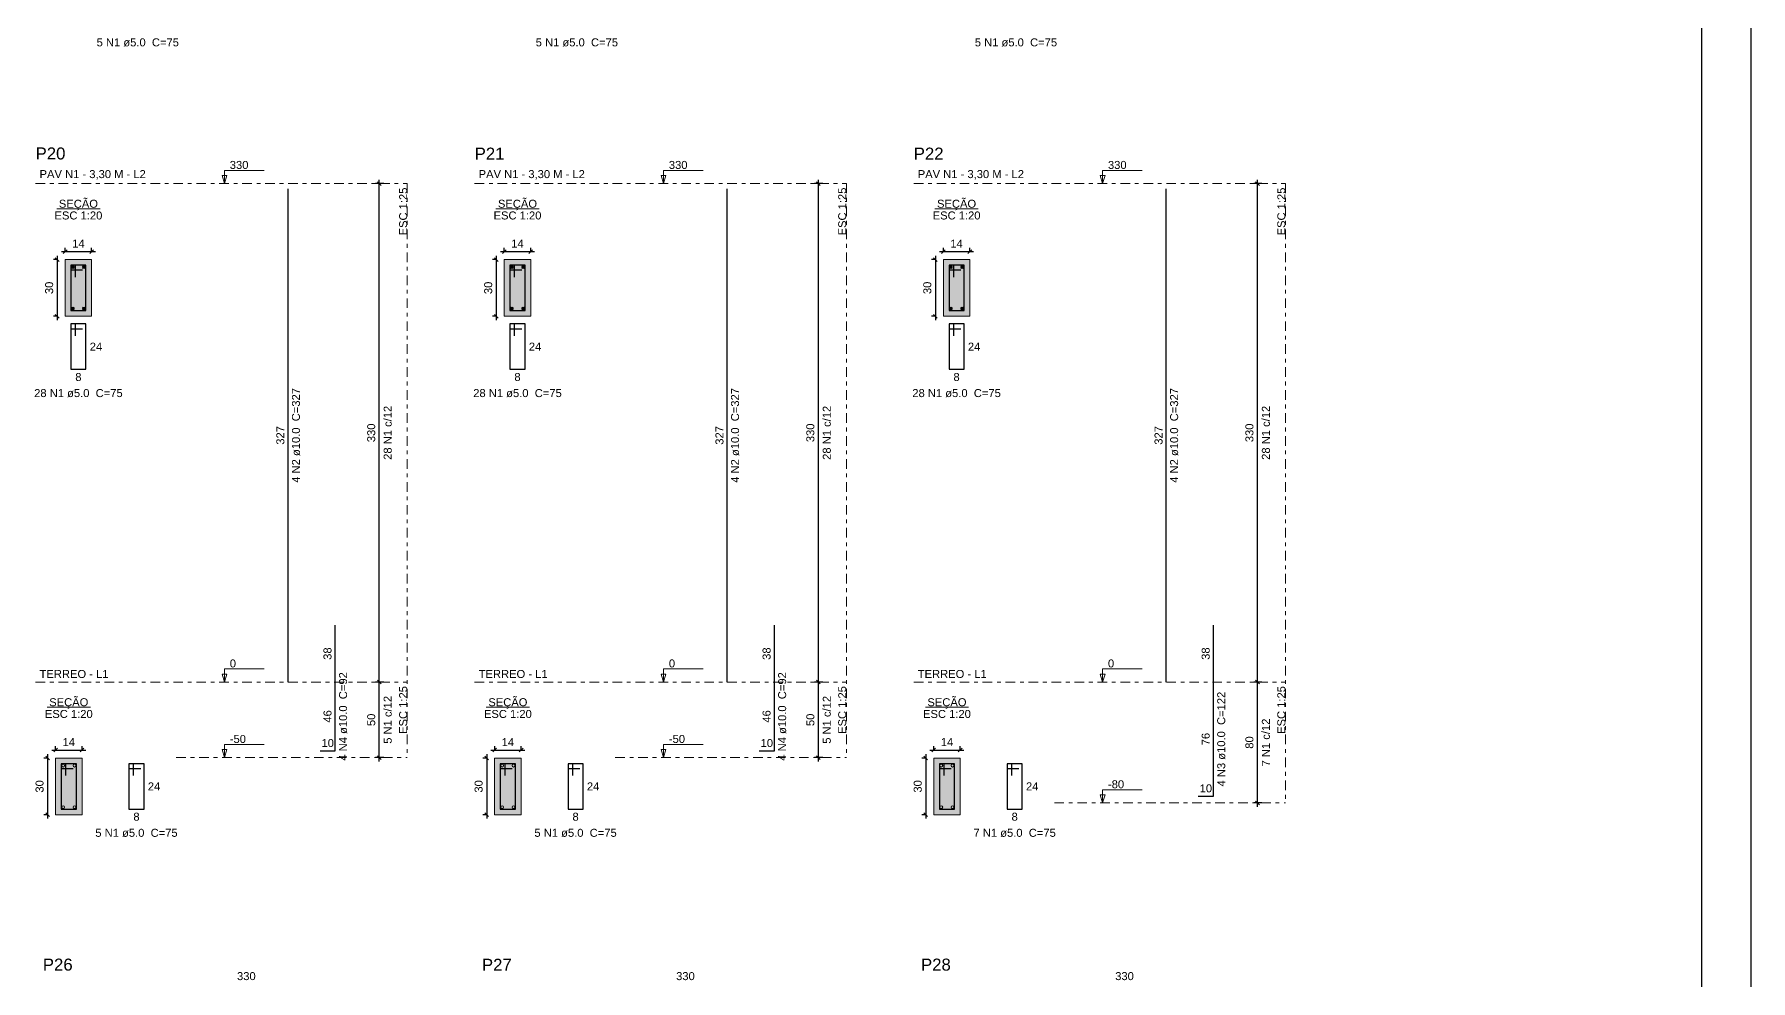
# Model space of a CAD drawing. Header units: millimetres. Extents: x -34 to 951, y -76 to 463.
# Drawn here: x 207.55 to 252.99, y -45.9 to -20.84 of the extents above; entities that cross this region are included whole.
import ezdxf

# ---------------------------------------------------------------- set-up
doc = ezdxf.new("R2010")
doc.units = ezdxf.units.MM
doc.header["$MEASUREMENT"] = 0
doc.linetypes.add('DASHDOT', pattern=[2.54, 1.27, -0.635, 0, -0.635])
doc.linetypes.add('NULL', pattern=[0])
for name, color, linetype, lineweight in [('Descrição da armadura', 7, 'Continuous', 0), ('DT-Barras na forma', 7, 'Continuous', 30), ('DT-Barras no corte', 5, 'Continuous', 5), ('DT-Barras rebatidas', 7, 'Continuous', 30), ('DT-Cotas', 7, 'Continuous', 5), ('DT-Forma', 5, 'Continuous', 5), ('DT-Hachura seção pilares', 252, 'Continuous', 5), ('DT-Pontilhado', 7, 'DASHDOT', 5), ('DT-Textos', 7, 'Continuous', 5), ('DT-Título', 7, 'Continuous', 20), ('Textos armaduras', 7, 'Continuous', 0)]:
    doc.layers.add(name, color=color, linetype=linetype, lineweight=lineweight)
doc.styles.add('Arial', font='arial.ttf')
doc.dimstyles.new('UM_20.000000', dxfattribs={"dimtxt": 0.18, "dimasz": 0.1, "dimexe": 0.1, "dimexo": 0.2, "dimgap": 0, "dimtad": 1, "dimtih": 1, "dimtoh": 1, "dimdec": 1, "dimlfac": 20, "dimzin": 0, "dimdsep": 46, "dimtxsty": 'Standard', "dimcen": 0.09, "dimdle": 0.1, "dimadec": 1, "dimazin": 2, "dimtfac": 1, "dimtdec": 4, "dimtofl": 0, "dimtmove": 0, "dimatfit": 3, "dimfxl": 1, "dimtolj": 1, "dimarcsym": 0})
doc.dimstyles.new('UM_25.000000', dxfattribs={"dimtxt": 0.18, "dimasz": 0.1, "dimexe": 0.1, "dimexo": 0.2, "dimgap": 0, "dimtad": 1, "dimtih": 1, "dimtoh": 1, "dimdec": 1, "dimlfac": 25, "dimzin": 0, "dimdsep": 46, "dimtxsty": 'Standard', "dimcen": 0.09, "dimdle": 0.1, "dimadec": 1, "dimazin": 2, "dimtfac": 1, "dimtdec": 4, "dimtofl": 0, "dimtmove": 0, "dimatfit": 3, "dimfxl": 1, "dimtolj": 1, "dimarcsym": 0})

# ---------------------------------------------------------------- blocks, each defined once
blk = doc.blocks.new('_Oblique')
at = {"color": 0, "linetype": 'ByBlock', "lineweight": -2}
blk.add_line((-0.5, -0.5), (0.5, 0.5), dxfattribs=at)
blk = doc.blocks.new('*D339')
at = {"layer": 'Defpoints', "color": 0, "transparency": 16777216}
for p in [(208.371, -26.804), (208.159, -28.304), (208.371, -28.304)]:
    blk.add_point(p, dxfattribs=at)
at = {"layer": 'DT-Cotas', "color": 0, "lineweight": -2, "transparency": 16777216}
for p, q in [((208.171, -26.804), (208.059, -26.804)), ((208.159, -26.704), (208.159, -28.404)), ((208.171, -28.304), (208.059, -28.304))]:
    blk.add_line(p, q, dxfattribs=at)
at = {"layer": 'DT-Cotas', "color": 0, "lineweight": -2, "transparency": 16777216, "xscale": 0.1, "yscale": 0.1, "zscale": 0.1}
for p, rotation in [((208.159, -26.804), 90), ((208.159, -28.304), 270)]:
    blk.add_blockref('_Oblique', p, dxfattribs=dict(at, rotation=rotation))
at = {"layer": 'DT-Cotas', "color": 7, "transparency": 16777216, "insert": (207.947, -27.554), "char_height": 0.2118, "attachment_point": 5, "rotation": 90, "style": 'Arial'}
blk.add_mtext('\\A1;30', dxfattribs=at)
blk = doc.blocks.new('*D340')
at = {"layer": 'Defpoints', "color": 0, "transparency": 16777216}
for p in [(208.371, -26.804), (209.071, -26.592), (209.071, -26.804)]:
    blk.add_point(p, dxfattribs=at)
at = {"layer": 'DT-Cotas', "color": 0, "lineweight": -2, "transparency": 16777216}
for p, q in [((208.271, -26.592), (209.171, -26.592)), ((208.371, -26.604), (208.371, -26.492)), ((209.071, -26.604), (209.071, -26.492))]:
    blk.add_line(p, q, dxfattribs=at)
at = {"layer": 'DT-Cotas', "color": 0, "lineweight": -2, "transparency": 16777216, "xscale": 0.1, "yscale": 0.1, "zscale": 0.1, "rotation": 180}
blk.add_blockref('_Oblique', (208.371, -26.592), dxfattribs=at)
at = {"layer": 'DT-Cotas', "color": 0, "lineweight": -2, "transparency": 16777216, "xscale": 0.1, "yscale": 0.1, "zscale": 0.1}
blk.add_blockref('_Oblique', (209.071, -26.592), dxfattribs=at)
at = {"layer": 'DT-Cotas', "color": 7, "transparency": 16777216, "insert": (208.721, -26.38), "char_height": 0.2118, "attachment_point": 5, "rotation": 0.0057, "style": 'Arial'}
blk.add_mtext('\\A1;14', dxfattribs=at)
blk = doc.blocks.new('*D341')
at = {"layer": 'Defpoints', "color": 0, "transparency": 16777216}
for p in [(216.685, -24.792), (217.003, -24.792), (217.003, -37.992)]:
    blk.add_point(p, dxfattribs=at)
at = {"layer": 'DT-Cotas', "color": 0, "lineweight": -2, "transparency": 16777216}
for p, q in [((216.803, -24.792), (216.585, -24.792)), ((216.685, -38.092), (216.685, -24.692)), ((216.803, -37.992), (216.585, -37.992))]:
    blk.add_line(p, q, dxfattribs=at)
at = {"layer": 'DT-Cotas', "color": 0, "lineweight": -2, "transparency": 16777216, "xscale": 0.1, "yscale": 0.1, "zscale": 0.1}
for p, rotation in [((216.685, -24.792), 90), ((216.685, -37.992), 270)]:
    blk.add_blockref('_Oblique', p, dxfattribs=dict(at, rotation=rotation))
at = {"layer": 'DT-Cotas', "color": 7, "transparency": 16777216, "insert": (216.473, -31.392), "char_height": 0.2118, "attachment_point": 5, "rotation": 90, "style": 'Arial'}
blk.add_mtext('\\A1;330', dxfattribs=at)
blk = doc.blocks.new('*D342')
at = {"layer": 'Defpoints', "color": 0, "transparency": 16777216}
for p in [(208.116, -40.004), (207.905, -41.504), (208.116, -41.504)]:
    blk.add_point(p, dxfattribs=at)
at = {"layer": 'DT-Cotas', "color": 0, "lineweight": -2, "transparency": 16777216}
for p, q in [((207.905, -39.904), (207.905, -41.604)), ((207.916, -40.004), (207.805, -40.004)), ((207.916, -41.504), (207.805, -41.504))]:
    blk.add_line(p, q, dxfattribs=at)
at = {"layer": 'DT-Cotas', "color": 0, "lineweight": -2, "transparency": 16777216, "xscale": 0.1, "yscale": 0.1, "zscale": 0.1}
for p, rotation in [((207.905, -40.004), 90), ((207.905, -41.504), 270)]:
    blk.add_blockref('_Oblique', p, dxfattribs=dict(at, rotation=rotation))
at = {"layer": 'DT-Cotas', "color": 7, "transparency": 16777216, "insert": (207.693, -40.754), "char_height": 0.2118, "attachment_point": 5, "rotation": 90, "style": 'Arial'}
blk.add_mtext('\\A1;30', dxfattribs=at)
blk = doc.blocks.new('*D343')
at = {"layer": 'Defpoints', "color": 0, "transparency": 16777216}
for p in [(208.816, -39.792), (208.116, -40.004), (208.816, -40.004)]:
    blk.add_point(p, dxfattribs=at)
at = {"layer": 'DT-Cotas', "color": 0, "lineweight": -2, "transparency": 16777216}
for p, q in [((208.016, -39.792), (208.916, -39.792)), ((208.116, -39.804), (208.116, -39.692)), ((208.816, -39.804), (208.816, -39.692))]:
    blk.add_line(p, q, dxfattribs=at)
at = {"layer": 'DT-Cotas', "color": 0, "lineweight": -2, "transparency": 16777216, "xscale": 0.1, "yscale": 0.1, "zscale": 0.1, "rotation": 180}
blk.add_blockref('_Oblique', (208.116, -39.792), dxfattribs=at)
at = {"layer": 'DT-Cotas', "color": 0, "lineweight": -2, "transparency": 16777216, "xscale": 0.1, "yscale": 0.1, "zscale": 0.1}
blk.add_blockref('_Oblique', (208.816, -39.792), dxfattribs=at)
at = {"layer": 'DT-Cotas', "color": 7, "transparency": 16777216, "insert": (208.466, -39.58), "char_height": 0.2118, "attachment_point": 5, "rotation": 0.0057, "style": 'Arial'}
blk.add_mtext('\\A1;14', dxfattribs=at)
blk = doc.blocks.new('*D344')
at = {"layer": 'Defpoints', "color": 0, "transparency": 16777216}
for p in [(216.685, -37.992), (217.003, -37.992), (217.003, -39.992)]:
    blk.add_point(p, dxfattribs=at)
at = {"layer": 'DT-Cotas', "color": 0, "lineweight": -2, "transparency": 16777216}
for p, q in [((216.803, -37.992), (216.585, -37.992)), ((216.685, -40.092), (216.685, -37.892)), ((216.803, -39.992), (216.585, -39.992))]:
    blk.add_line(p, q, dxfattribs=at)
at = {"layer": 'DT-Cotas', "color": 0, "lineweight": -2, "transparency": 16777216, "xscale": 0.1, "yscale": 0.1, "zscale": 0.1}
for p, rotation in [((216.685, -37.992), 90), ((216.685, -39.992), 270)]:
    blk.add_blockref('_Oblique', p, dxfattribs=dict(at, rotation=rotation))
at = {"layer": 'DT-Cotas', "color": 7, "transparency": 16777216, "insert": (216.473, -38.992), "char_height": 0.2118, "attachment_point": 5, "rotation": 90, "style": 'Arial'}
blk.add_mtext('\\A1;50', dxfattribs=at)
blk = doc.blocks.new('*D345')
at = {"layer": 'Defpoints', "color": 0, "transparency": 16777216}
for p in [(219.994, -26.804), (219.782, -28.304), (219.994, -28.304)]:
    blk.add_point(p, dxfattribs=at)
at = {"layer": 'DT-Cotas', "color": 0, "lineweight": -2, "transparency": 16777216}
for p, q in [((219.794, -26.804), (219.682, -26.804)), ((219.782, -26.704), (219.782, -28.404)), ((219.794, -28.304), (219.682, -28.304))]:
    blk.add_line(p, q, dxfattribs=at)
at = {"layer": 'DT-Cotas', "color": 0, "lineweight": -2, "transparency": 16777216, "xscale": 0.1, "yscale": 0.1, "zscale": 0.1}
for p, rotation in [((219.782, -26.804), 90), ((219.782, -28.304), 270)]:
    blk.add_blockref('_Oblique', p, dxfattribs=dict(at, rotation=rotation))
at = {"layer": 'DT-Cotas', "color": 7, "transparency": 16777216, "insert": (219.57, -27.554), "char_height": 0.2118, "attachment_point": 5, "rotation": 90, "style": 'Arial'}
blk.add_mtext('\\A1;30', dxfattribs=at)
blk = doc.blocks.new('*D346')
at = {"layer": 'Defpoints', "color": 0, "transparency": 16777216}
for p in [(219.994, -26.804), (220.694, -26.592), (220.694, -26.804)]:
    blk.add_point(p, dxfattribs=at)
at = {"layer": 'DT-Cotas', "color": 0, "lineweight": -2, "transparency": 16777216}
for p, q in [((219.894, -26.592), (220.794, -26.592)), ((219.994, -26.604), (219.994, -26.492)), ((220.694, -26.604), (220.694, -26.492))]:
    blk.add_line(p, q, dxfattribs=at)
at = {"layer": 'DT-Cotas', "color": 0, "lineweight": -2, "transparency": 16777216, "xscale": 0.1, "yscale": 0.1, "zscale": 0.1, "rotation": 180}
blk.add_blockref('_Oblique', (219.994, -26.592), dxfattribs=at)
at = {"layer": 'DT-Cotas', "color": 0, "lineweight": -2, "transparency": 16777216, "xscale": 0.1, "yscale": 0.1, "zscale": 0.1}
blk.add_blockref('_Oblique', (220.694, -26.592), dxfattribs=at)
at = {"layer": 'DT-Cotas', "color": 7, "transparency": 16777216, "insert": (220.344, -26.38), "char_height": 0.2118, "attachment_point": 5, "rotation": 0.0057, "style": 'Arial'}
blk.add_mtext('\\A1;14', dxfattribs=at)
blk = doc.blocks.new('*D347')
at = {"layer": 'Defpoints', "color": 0, "transparency": 16777216}
for p in [(228.308, -24.792), (228.626, -24.792), (228.626, -37.992)]:
    blk.add_point(p, dxfattribs=at)
at = {"layer": 'DT-Cotas', "color": 0, "lineweight": -2, "transparency": 16777216}
for p, q in [((228.426, -24.792), (228.208, -24.792)), ((228.308, -38.092), (228.308, -24.692)), ((228.426, -37.992), (228.208, -37.992))]:
    blk.add_line(p, q, dxfattribs=at)
at = {"layer": 'DT-Cotas', "color": 0, "lineweight": -2, "transparency": 16777216, "xscale": 0.1, "yscale": 0.1, "zscale": 0.1}
for p, rotation in [((228.308, -24.792), 90), ((228.308, -37.992), 270)]:
    blk.add_blockref('_Oblique', p, dxfattribs=dict(at, rotation=rotation))
at = {"layer": 'DT-Cotas', "color": 7, "transparency": 16777216, "insert": (228.097, -31.392), "char_height": 0.2118, "attachment_point": 5, "rotation": 90, "style": 'Arial'}
blk.add_mtext('\\A1;330', dxfattribs=at)
blk = doc.blocks.new('*D348')
at = {"layer": 'Defpoints', "color": 0, "transparency": 16777216}
for p in [(219.74, -40.004), (219.528, -41.504), (219.74, -41.504)]:
    blk.add_point(p, dxfattribs=at)
at = {"layer": 'DT-Cotas', "color": 0, "lineweight": -2, "transparency": 16777216}
for p, q in [((219.528, -39.904), (219.528, -41.604)), ((219.54, -40.004), (219.428, -40.004)), ((219.54, -41.504), (219.428, -41.504))]:
    blk.add_line(p, q, dxfattribs=at)
at = {"layer": 'DT-Cotas', "color": 0, "lineweight": -2, "transparency": 16777216, "xscale": 0.1, "yscale": 0.1, "zscale": 0.1}
for p, rotation in [((219.528, -40.004), 90), ((219.528, -41.504), 270)]:
    blk.add_blockref('_Oblique', p, dxfattribs=dict(at, rotation=rotation))
at = {"layer": 'DT-Cotas', "color": 7, "transparency": 16777216, "insert": (219.316, -40.754), "char_height": 0.2118, "attachment_point": 5, "rotation": 90, "style": 'Arial'}
blk.add_mtext('\\A1;30', dxfattribs=at)
blk = doc.blocks.new('*D349')
at = {"layer": 'Defpoints', "color": 0, "transparency": 16777216}
for p in [(220.44, -39.792), (219.74, -40.004), (220.44, -40.004)]:
    blk.add_point(p, dxfattribs=at)
at = {"layer": 'DT-Cotas', "color": 0, "lineweight": -2, "transparency": 16777216}
for p, q in [((219.64, -39.792), (220.54, -39.792)), ((219.74, -39.804), (219.74, -39.692)), ((220.44, -39.804), (220.44, -39.692))]:
    blk.add_line(p, q, dxfattribs=at)
at = {"layer": 'DT-Cotas', "color": 0, "lineweight": -2, "transparency": 16777216, "xscale": 0.1, "yscale": 0.1, "zscale": 0.1, "rotation": 180}
blk.add_blockref('_Oblique', (219.74, -39.792), dxfattribs=at)
at = {"layer": 'DT-Cotas', "color": 0, "lineweight": -2, "transparency": 16777216, "xscale": 0.1, "yscale": 0.1, "zscale": 0.1}
blk.add_blockref('_Oblique', (220.44, -39.792), dxfattribs=at)
at = {"layer": 'DT-Cotas', "color": 7, "transparency": 16777216, "insert": (220.09, -39.58), "char_height": 0.2118, "attachment_point": 5, "rotation": 0.0057, "style": 'Arial'}
blk.add_mtext('\\A1;14', dxfattribs=at)
blk = doc.blocks.new('*D350')
at = {"layer": 'Defpoints', "color": 0, "transparency": 16777216}
for p in [(228.308, -37.992), (228.626, -37.992), (228.626, -39.992)]:
    blk.add_point(p, dxfattribs=at)
at = {"layer": 'DT-Cotas', "color": 0, "lineweight": -2, "transparency": 16777216}
for p, q in [((228.426, -37.992), (228.208, -37.992)), ((228.308, -40.092), (228.308, -37.892)), ((228.426, -39.992), (228.208, -39.992))]:
    blk.add_line(p, q, dxfattribs=at)
at = {"layer": 'DT-Cotas', "color": 0, "lineweight": -2, "transparency": 16777216, "xscale": 0.1, "yscale": 0.1, "zscale": 0.1}
for p, rotation in [((228.308, -37.992), 90), ((228.308, -39.992), 270)]:
    blk.add_blockref('_Oblique', p, dxfattribs=dict(at, rotation=rotation))
at = {"layer": 'DT-Cotas', "color": 7, "transparency": 16777216, "insert": (228.097, -38.992), "char_height": 0.2118, "attachment_point": 5, "rotation": 90, "style": 'Arial'}
blk.add_mtext('\\A1;50', dxfattribs=at)
blk = doc.blocks.new('*D351')
at = {"layer": 'Defpoints', "color": 0, "transparency": 16777216}
for p in [(231.617, -26.804), (231.405, -28.304), (231.617, -28.304)]:
    blk.add_point(p, dxfattribs=at)
at = {"layer": 'DT-Cotas', "color": 0, "lineweight": -2, "transparency": 16777216}
for p, q in [((231.417, -26.804), (231.305, -26.804)), ((231.405, -26.704), (231.405, -28.404)), ((231.417, -28.304), (231.305, -28.304))]:
    blk.add_line(p, q, dxfattribs=at)
at = {"layer": 'DT-Cotas', "color": 0, "lineweight": -2, "transparency": 16777216, "xscale": 0.1, "yscale": 0.1, "zscale": 0.1}
for p, rotation in [((231.405, -26.804), 90), ((231.405, -28.304), 270)]:
    blk.add_blockref('_Oblique', p, dxfattribs=dict(at, rotation=rotation))
at = {"layer": 'DT-Cotas', "color": 7, "transparency": 16777216, "insert": (231.193, -27.554), "char_height": 0.2118, "attachment_point": 5, "rotation": 90, "style": 'Arial'}
blk.add_mtext('\\A1;30', dxfattribs=at)
blk = doc.blocks.new('*D352')
at = {"layer": 'Defpoints', "color": 0, "transparency": 16777216}
for p in [(231.617, -26.804), (232.317, -26.592), (232.317, -26.804)]:
    blk.add_point(p, dxfattribs=at)
at = {"layer": 'DT-Cotas', "color": 0, "lineweight": -2, "transparency": 16777216}
for p, q in [((231.517, -26.592), (232.417, -26.592)), ((231.617, -26.604), (231.617, -26.492)), ((232.317, -26.604), (232.317, -26.492))]:
    blk.add_line(p, q, dxfattribs=at)
at = {"layer": 'DT-Cotas', "color": 0, "lineweight": -2, "transparency": 16777216, "xscale": 0.1, "yscale": 0.1, "zscale": 0.1, "rotation": 180}
blk.add_blockref('_Oblique', (231.617, -26.592), dxfattribs=at)
at = {"layer": 'DT-Cotas', "color": 0, "lineweight": -2, "transparency": 16777216, "xscale": 0.1, "yscale": 0.1, "zscale": 0.1}
blk.add_blockref('_Oblique', (232.317, -26.592), dxfattribs=at)
at = {"layer": 'DT-Cotas', "color": 7, "transparency": 16777216, "insert": (231.967, -26.38), "char_height": 0.2118, "attachment_point": 5, "rotation": 0.0057, "style": 'Arial'}
blk.add_mtext('\\A1;14', dxfattribs=at)
blk = doc.blocks.new('*D353')
at = {"layer": 'Defpoints', "color": 0, "transparency": 16777216}
for p in [(239.932, -24.792), (240.249, -24.792), (240.249, -37.992)]:
    blk.add_point(p, dxfattribs=at)
at = {"layer": 'DT-Cotas', "color": 0, "lineweight": -2, "transparency": 16777216}
for p, q in [((240.049, -24.792), (239.832, -24.792)), ((239.932, -38.092), (239.932, -24.692)), ((240.049, -37.992), (239.832, -37.992))]:
    blk.add_line(p, q, dxfattribs=at)
at = {"layer": 'DT-Cotas', "color": 0, "lineweight": -2, "transparency": 16777216, "xscale": 0.1, "yscale": 0.1, "zscale": 0.1}
for p, rotation in [((239.932, -24.792), 90), ((239.932, -37.992), 270)]:
    blk.add_blockref('_Oblique', p, dxfattribs=dict(at, rotation=rotation))
at = {"layer": 'DT-Cotas', "color": 7, "transparency": 16777216, "insert": (239.72, -31.392), "char_height": 0.2118, "attachment_point": 5, "rotation": 90, "style": 'Arial'}
blk.add_mtext('\\A1;330', dxfattribs=at)
blk = doc.blocks.new('*D354')
at = {"layer": 'Defpoints', "color": 0, "transparency": 16777216}
for p in [(231.363, -40.004), (231.151, -41.504), (231.363, -41.504)]:
    blk.add_point(p, dxfattribs=at)
at = {"layer": 'DT-Cotas', "color": 0, "lineweight": -2, "transparency": 16777216}
for p, q in [((231.151, -39.904), (231.151, -41.604)), ((231.163, -40.004), (231.051, -40.004)), ((231.163, -41.504), (231.051, -41.504))]:
    blk.add_line(p, q, dxfattribs=at)
at = {"layer": 'DT-Cotas', "color": 0, "lineweight": -2, "transparency": 16777216, "xscale": 0.1, "yscale": 0.1, "zscale": 0.1}
for p, rotation in [((231.151, -40.004), 90), ((231.151, -41.504), 270)]:
    blk.add_blockref('_Oblique', p, dxfattribs=dict(at, rotation=rotation))
at = {"layer": 'DT-Cotas', "color": 7, "transparency": 16777216, "insert": (230.939, -40.754), "char_height": 0.2118, "attachment_point": 5, "rotation": 90, "style": 'Arial'}
blk.add_mtext('\\A1;30', dxfattribs=at)
blk = doc.blocks.new('*D355')
at = {"layer": 'Defpoints', "color": 0, "transparency": 16777216}
for p in [(232.063, -39.792), (231.363, -40.004), (232.063, -40.004)]:
    blk.add_point(p, dxfattribs=at)
at = {"layer": 'DT-Cotas', "color": 0, "lineweight": -2, "transparency": 16777216}
for p, q in [((231.263, -39.792), (232.163, -39.792)), ((231.363, -39.804), (231.363, -39.692)), ((232.063, -39.804), (232.063, -39.692))]:
    blk.add_line(p, q, dxfattribs=at)
at = {"layer": 'DT-Cotas', "color": 0, "lineweight": -2, "transparency": 16777216, "xscale": 0.1, "yscale": 0.1, "zscale": 0.1, "rotation": 180}
blk.add_blockref('_Oblique', (231.363, -39.792), dxfattribs=at)
at = {"layer": 'DT-Cotas', "color": 0, "lineweight": -2, "transparency": 16777216, "xscale": 0.1, "yscale": 0.1, "zscale": 0.1}
blk.add_blockref('_Oblique', (232.063, -39.792), dxfattribs=at)
at = {"layer": 'DT-Cotas', "color": 7, "transparency": 16777216, "insert": (231.713, -39.58), "char_height": 0.2118, "attachment_point": 5, "rotation": 0.0057, "style": 'Arial'}
blk.add_mtext('\\A1;14', dxfattribs=at)
blk = doc.blocks.new('*D356')
at = {"layer": 'Defpoints', "color": 0, "transparency": 16777216}
for p in [(239.932, -37.992), (240.249, -37.992), (240.249, -41.192)]:
    blk.add_point(p, dxfattribs=at)
at = {"layer": 'DT-Cotas', "color": 0, "lineweight": -2, "transparency": 16777216}
for p, q in [((240.049, -37.992), (239.832, -37.992)), ((239.932, -41.292), (239.932, -37.892)), ((240.049, -41.192), (239.832, -41.192))]:
    blk.add_line(p, q, dxfattribs=at)
at = {"layer": 'DT-Cotas', "color": 0, "lineweight": -2, "transparency": 16777216, "xscale": 0.1, "yscale": 0.1, "zscale": 0.1}
for p, rotation in [((239.932, -37.992), 90), ((239.932, -41.192), 270)]:
    blk.add_blockref('_Oblique', p, dxfattribs=dict(at, rotation=rotation))
at = {"layer": 'DT-Cotas', "color": 7, "transparency": 16777216, "insert": (239.72, -39.592), "char_height": 0.2118, "attachment_point": 5, "rotation": 90, "style": 'Arial'}
blk.add_mtext('\\A1;80', dxfattribs=at)

msp = doc.modelspace()

# ---------------------------------------------------------------- hatches: boundary and pattern name
at = {"layer": 'DT-Hachura seção pilares', "linetype": 'Continuous'}
for points in [[(208.3706, -28.3037), (208.3706, -28.3037), (209.0706, -28.3037), (209.0706, -26.8037), (208.3706, -26.8037), (208.3706, -28.3037)], [(219.9938, -28.3037), (219.9938, -28.3037), (220.6938, -28.3037), (220.6938, -26.8037), (219.9938, -26.8037), (219.9938, -28.3037)], [(231.6171, -28.3037), (231.6171, -28.3037), (232.3171, -28.3037), (232.3171, -26.8037), (231.6171, -26.8037), (231.6171, -28.3037)], [(208.1164, -41.5037), (208.1164, -41.5037), (208.8164, -41.5037), (208.8164, -40.0037), (208.1164, -40.0037), (208.1164, -41.5037)], [(219.7396, -41.5037), (219.7396, -41.5037), (220.4396, -41.5037), (220.4396, -40.0037), (219.7396, -40.0037), (219.7396, -41.5037)], [(231.3629, -41.5037), (231.3629, -41.5037), (232.0629, -41.5037), (232.0629, -40.0037), (231.3629, -40.0037), (231.3629, -41.5037)]]:
    msp.add_hatch(color=252, dxfattribs=at).paths.add_polyline_path(points)

# ---------------------------------------------------------------- linework, layer by layer
at = {"color": 7}
for p, q in [((252.988, 42.5775), (252.988, -76.3225)), ((251.688, 40.2775), (251.688, -74.0225))]:
    msp.add_line(p, q, dxfattribs=at)
at = {"layer": 'DT-Barras na forma'}
for points in [[(208.6456, -27.2662), (208.6456, -26.9537), (208.5206, -26.9537), (208.5206, -28.1537), (208.9206, -28.1537), (208.9206, -26.9537), (208.5206, -26.9537), (208.5206, -27.0787), (208.8331, -27.0787)], [(220.2688, -27.2662), (220.2688, -26.9537), (220.1438, -26.9537), (220.1438, -28.1537), (220.5438, -28.1537), (220.5438, -26.9537), (220.1438, -26.9537), (220.1438, -27.0787), (220.4563, -27.0787)], [(231.8921, -27.2662), (231.8921, -26.9537), (231.7671, -26.9537), (231.7671, -28.1537), (232.1671, -28.1537), (232.1671, -26.9537), (231.7671, -26.9537), (231.7671, -27.0787), (232.0796, -27.0787)], [(208.3914, -40.4662), (208.3914, -40.1537), (208.2664, -40.1537), (208.2664, -41.3537), (208.6664, -41.3537), (208.6664, -40.1537), (208.2664, -40.1537), (208.2664, -40.2787), (208.5789, -40.2787)], [(220.0146, -40.4662), (220.0146, -40.1537), (219.8896, -40.1537), (219.8896, -41.3537), (220.2896, -41.3537), (220.2896, -40.1537), (219.8896, -40.1537), (219.8896, -40.2787), (220.2021, -40.2787)], [(231.6379, -40.4662), (231.6379, -40.1537), (231.5129, -40.1537), (231.5129, -41.3537), (231.9129, -41.3537), (231.9129, -40.1537), (231.5129, -40.1537), (231.5129, -40.2787), (231.8254, -40.2787)]]:
    msp.add_lwpolyline(points, dxfattribs=at)
at = {"layer": 'DT-Barras no corte'}
for p, q in [((208.5331, -27.0412), (208.6081, -26.9662)), ((208.5331, -26.9662), (208.6081, -27.0412)), ((208.8331, -27.0412), (208.9081, -26.9662)), ((208.8331, -26.9662), (208.9081, -27.0412)), ((220.1563, -27.0412), (220.2313, -26.9662)), ((220.1563, -26.9662), (220.2313, -27.0412)), ((220.4563, -27.0412), (220.5313, -26.9662)), ((220.4563, -26.9662), (220.5313, -27.0412)), ((231.7796, -27.0412), (231.8546, -26.9662)), ((231.7796, -26.9662), (231.8546, -27.0412)), ((232.0796, -27.0412), (232.1546, -26.9662)), ((232.0796, -26.9662), (232.1546, -27.0412)), ((208.5331, -28.1412), (208.6081, -28.0662)), ((208.5331, -28.0662), (208.6081, -28.1412)), ((208.8331, -28.1412), (208.9081, -28.0662)), ((208.8331, -28.0662), (208.9081, -28.1412)), ((220.1563, -28.1412), (220.2313, -28.0662)), ((220.1563, -28.0662), (220.2313, -28.1412)), ((220.4563, -28.1412), (220.5313, -28.0662)), ((220.4563, -28.0662), (220.5313, -28.1412)), ((231.7796, -28.1412), (231.8546, -28.0662)), ((231.7796, -28.0662), (231.8546, -28.1412)), ((232.0796, -28.1412), (232.1546, -28.0662)), ((232.0796, -28.0662), (232.1546, -28.1412))]:
    msp.add_line(p, q, dxfattribs=at)
for centre in [(208.5706, -27.0037), (208.8706, -27.0037), (220.1938, -27.0037), (220.4938, -27.0037), (231.8171, -27.0037), (232.1171, -27.0037), (208.5706, -28.1037), (208.8706, -28.1037), (220.1938, -28.1037), (220.4938, -28.1037), (231.8171, -28.1037), (232.1171, -28.1037), (208.3164, -40.2037), (208.6164, -40.2037), (219.9396, -40.2037), (220.2396, -40.2037), (231.5629, -40.2037), (231.8629, -40.2037), (208.3164, -41.3037), (208.6164, -41.3037), (219.9396, -41.3037), (220.2396, -41.3037), (231.5629, -41.3037), (231.8629, -41.3037)]:
    msp.add_circle(centre, 0.0375, dxfattribs=at)
at = {"layer": 'DT-Barras rebatidas'}
for points in [[(214.273, -37.9916), (214.273, -24.9276)], [(225.8963, -37.9916), (225.8963, -24.9276)], [(237.5195, -37.9916), (237.5195, -24.9276)], [(208.6456, -28.8221), (208.6456, -28.5096), (208.5206, -28.5096), (208.5206, -29.7096), (208.9206, -29.7096), (208.9206, -28.5096), (208.5206, -28.5096), (208.5206, -28.6346), (208.8331, -28.6346)], [(220.2688, -28.8221), (220.2688, -28.5096), (220.1438, -28.5096), (220.1438, -29.7096), (220.5438, -29.7096), (220.5438, -28.5096), (220.1438, -28.5096), (220.1438, -28.6346), (220.4563, -28.6346)], [(231.8921, -28.8221), (231.8921, -28.5096), (231.7671, -28.5096), (231.7671, -29.7096), (232.1671, -29.7096), (232.1671, -28.5096), (231.7671, -28.5096), (231.7671, -28.6346), (232.0796, -28.6346)], [(215.1202, -39.8116), (215.5202, -39.8116), (215.5202, -37.9916), (215.5202, -36.4849)], [(226.7435, -39.8116), (227.1435, -39.8116), (227.1435, -37.9916), (227.1435, -36.4849)], [(238.3667, -41.0116), (238.7667, -41.0116), (238.7667, -37.9916), (238.7667, -36.4849)], [(210.1833, -40.4662), (210.1833, -40.1537), (210.0583, -40.1537), (210.0583, -41.3537), (210.4583, -41.3537), (210.4583, -40.1537), (210.0583, -40.1537), (210.0583, -40.2787), (210.3708, -40.2787)], [(221.8066, -40.4662), (221.8066, -40.1537), (221.6816, -40.1537), (221.6816, -41.3537), (222.0816, -41.3537), (222.0816, -40.1537), (221.6816, -40.1537), (221.6816, -40.2787), (221.9941, -40.2787)], [(233.4298, -40.4662), (233.4298, -40.1537), (233.3048, -40.1537), (233.3048, -41.3537), (233.7048, -41.3537), (233.7048, -40.1537), (233.3048, -40.1537), (233.3048, -40.2787), (233.6173, -40.2787)]]:
    msp.add_lwpolyline(points, dxfattribs=at)
at = {"layer": 'DT-Forma'}
for points in [[(208.3706, -28.3037), (209.0706, -28.3037), (209.0706, -26.8037), (208.3706, -26.8037), (208.3706, -28.3037)], [(219.9938, -28.3037), (220.6938, -28.3037), (220.6938, -26.8037), (219.9938, -26.8037), (219.9938, -28.3037)], [(231.6171, -28.3037), (232.3171, -28.3037), (232.3171, -26.8037), (231.6171, -26.8037), (231.6171, -28.3037)], [(208.1164, -41.5037), (208.8164, -41.5037), (208.8164, -40.0037), (208.1164, -40.0037), (208.1164, -41.5037)], [(219.7396, -41.5037), (220.4396, -41.5037), (220.4396, -40.0037), (219.7396, -40.0037), (219.7396, -41.5037)], [(231.3629, -41.5037), (232.0629, -41.5037), (232.0629, -40.0037), (231.3629, -40.0037), (231.3629, -41.5037)]]:
    msp.add_lwpolyline(points, close=True, dxfattribs=at)
at = {"layer": 'DT-Pontilhado', "ltscale": 0.2}
for p, q in [((207.5869, -24.7916), (217.4264, -24.7916)), ((217.4264, -24.7916), (217.4264, -39.9916)), ((219.2101, -24.7916), (229.0497, -24.7916)), ((229.0497, -24.7916), (229.0497, -39.9916)), ((230.8334, -24.7916), (240.6729, -24.7916)), ((240.6729, -24.7916), (240.6729, -41.1916)), ((207.5869, -37.9916), (217.4264, -37.9916)), ((219.2101, -37.9916), (229.0497, -37.9916)), ((230.8334, -37.9916), (240.6729, -37.9916)), ((211.3095, -39.9916), (217.4264, -39.9916)), ((222.9328, -39.9916), (229.0497, -39.9916)), ((234.556, -41.1916), (240.6729, -41.1916))]:
    msp.add_line(p, q, dxfattribs=at)
at = {"layer": 'DT-Textos'}
for p, q in [((208.1483, -25.4588), (209.2928, -25.4588)), ((219.7716, -25.4588), (220.916, -25.4588)), ((231.3949, -25.4588), (232.5393, -25.4588)), ((207.8942, -38.6588), (209.0386, -38.6588)), ((219.5174, -38.6588), (220.6618, -38.6588)), ((231.1407, -38.6588), (232.2851, -38.6588))]:
    msp.add_line(p, q, dxfattribs=at)
for points in [[(212.5876, -24.7916), (212.6512, -24.5798), (212.5241, -24.5798), (212.5876, -24.7916), (212.5876, -24.4416), (213.6376, -24.4416)], [(224.2109, -24.7916), (224.2744, -24.5798), (224.1473, -24.5798), (224.2109, -24.7916), (224.2109, -24.4416), (225.2609, -24.4416)], [(235.8341, -24.7916), (235.8977, -24.5798), (235.7706, -24.5798), (235.8341, -24.7916), (235.8341, -24.4416), (236.8841, -24.4416)], [(212.5876, -37.9916), (212.6512, -37.7798), (212.5241, -37.7798), (212.5876, -37.9916), (212.5876, -37.6416), (213.6376, -37.6416)], [(224.2109, -37.9916), (224.2744, -37.7798), (224.1473, -37.7798), (224.2109, -37.9916), (224.2109, -37.6416), (225.2609, -37.6416)], [(235.8341, -37.9916), (235.8977, -37.7798), (235.7706, -37.7798), (235.8341, -37.9916), (235.8341, -37.6416), (236.8841, -37.6416)], [(212.5876, -39.9916), (212.6512, -39.7798), (212.5241, -39.7798), (212.5876, -39.9916), (212.5876, -39.6416), (213.6376, -39.6416)], [(224.2109, -39.9916), (224.2744, -39.7798), (224.1473, -39.7798), (224.2109, -39.9916), (224.2109, -39.6416), (225.2609, -39.6416)], [(235.8341, -41.1916), (235.8977, -40.9798), (235.7706, -40.9798), (235.8341, -41.1916), (235.8341, -40.8416), (236.8841, -40.8416)]]:
    msp.add_lwpolyline(points, dxfattribs=at)

# ---------------------------------------------------------------- texts
at = {"layer": 'Descrição da armadura', "linetype": 'NULL', "char_height": 0.2118, "attachment_point": 8, "line_spacing_factor": 0.9, "style": 'Arial'}
for s, insert, width in [('5 N1 ø5.0  C=75', (210.2923, -21.1637), 4.35772), ('5 N1 ø5.0  C=75', (221.9156, -21.1637), 4.35772), ('5 N1 ø5.0  C=75', (233.5388, -21.1637), 4.35772), ('28 N1 ø5.0  C=75', (208.7209, -30.4506), 4.686721), ('28 N1 ø5.0  C=75', (220.3441, -30.4506), 4.686721), ('28 N1 ø5.0  C=75', (231.9674, -30.4506), 4.686721), ('5 N1 ø5.0  C=75', (210.2579, -42.0946), 4.35772), ('5 N1 ø5.0  C=75', (221.8811, -42.0946), 4.35772), ('7 N1 ø5.0  C=75', (233.5044, -42.0946), 4.35772)]:
    msp.add_mtext(s, dxfattribs=dict(at, insert=insert, width=width))
at = {"layer": 'Descrição da armadura', "linetype": 'NULL', "char_height": 0.2118, "attachment_point": 8, "rotation": 90.00021, "line_spacing_factor": 0.9, "style": 'Arial'}
for s, insert, width in [('4 N2 ø10.0  C=327', (214.591, -31.4595), 5.015721), ('4 N2 ø10.0  C=327', (226.2142, -31.4595), 5.015721), ('4 N2 ø10.0  C=327', (237.8375, -31.4595), 5.015721), ('28 N1 c/12', (217.0168, -31.3916), 2.90156), ('28 N1 c/12', (228.6401, -31.3916), 2.90156), ('28 N1 c/12', (240.2633, -31.3916), 2.90156), ('4 N4 ø10.0  C=92', (215.838, -38.9015), 4.686721), ('4 N4 ø10.0  C=92', (227.4612, -38.9015), 4.686721), ('5 N1 c/12', (217.0168, -38.9916), 2.57256), ('5 N1 c/12', (228.6401, -38.9916), 2.57256), ('4 N3 ø10.0  C=122', (239.0845, -39.5015), 5.015721), ('7 N1 c/12', (240.2633, -39.5916), 2.57256)]:
    msp.add_mtext(s, dxfattribs=dict(at, insert=insert, width=width))
at = {"layer": 'DT-Textos', "linetype": 'NULL', "char_height": 0.2118, "line_spacing_factor": 0.798, "style": 'Arial'}
for s, insert, width, attachment_point in [('PAV N1 - 3,30 M - L2', (207.6929, -24.6856), 5.623355, 7), ('330', (212.7279, -24.4066), 0.987001, 7), ('PAV N1 - 3,30 M - L2', (219.3161, -24.6856), 5.623355, 7), ('330', (224.3511, -24.4066), 0.987001, 7), ('PAV N1 - 3,30 M - L2', (230.9394, -24.6856), 5.623355, 7), ('330', (235.9744, -24.4066), 0.987001, 7), ('SEÇÃO', (208.7209, -25.4965), 2.072476, 8), ('SEÇÃO', (220.3441, -25.4965), 2.072476, 8), ('SEÇÃO', (231.9674, -25.4965), 2.072476, 8), ('ESC 1:20', (208.7209, -25.7446), 2.532883, 8), ('ESC 1:20', (220.3441, -25.7446), 2.532883, 8), ('ESC 1:20', (231.9674, -25.7446), 2.532883, 8), ('TERREO - L1', (207.6929, -37.8856), 3.650321, 7), ('0', (212.7279, -37.6066), 0.329, 7), ('TERREO - L1', (219.3161, -37.8856), 3.650321, 7), ('0', (224.3511, -37.6066), 0.329, 7), ('TERREO - L1', (230.9394, -37.8856), 3.650321, 7), ('0', (235.9744, -37.6066), 0.329, 7), ('SEÇÃO', (208.4659, -38.6965), 2.072476, 8), ('SEÇÃO', (220.0891, -38.6965), 2.072476, 8), ('SEÇÃO', (231.7124, -38.6965), 2.072476, 8), ('ESC 1:20', (208.4659, -38.9446), 2.532883, 8), ('ESC 1:20', (220.0891, -38.9446), 2.532883, 8), ('ESC 1:20', (231.7124, -38.9446), 2.532883, 8), ('-50', (212.7279, -39.6066), 0.854949, 7), ('-50', (224.3511, -39.6066), 0.854949, 7), ('-80', (235.9744, -40.8066), 0.854949, 7), ('330', (212.9196, -45.8864), 0.987001, 7), ('330', (224.5429, -45.8864), 0.987001, 7), ('330', (236.1661, -45.8864), 0.987001, 7)]:
    msp.add_mtext(s, dxfattribs=dict(at, insert=insert, width=width, attachment_point=attachment_point))
at = {"layer": 'DT-Textos', "linetype": 'NULL', "char_height": 0.2118, "width": 2.532883, "attachment_point": 9, "rotation": 90.00021, "line_spacing_factor": 0.798, "style": 'Arial'}
for insert in [(217.426, -24.8975), (229.0492, -24.8975), (240.6725, -24.8975), (217.426, -38.0975), (229.0492, -38.0975), (240.6725, -38.0975)]:
    msp.add_mtext('ESC 1:25', dxfattribs=dict(at, insert=insert))
at = {"layer": 'DT-Título', "linetype": 'NULL', "char_height": 0.3177, "width": 1.579298, "attachment_point": 7, "line_spacing_factor": 0.798, "style": 'Arial'}
for s, insert in [('P20', (207.5869, -24.1567)), ('P21', (219.2101, -24.1567)), ('P22', (230.8334, -24.1567)), ('P26', (207.7786, -45.6364)), ('P27', (219.4019, -45.6364)), ('P28', (231.0251, -45.6364))]:
    msp.add_mtext(s, dxfattribs=dict(at, insert=insert))
at = {"layer": 'Textos armaduras', "linetype": 'NULL', "char_height": 0.2118, "line_spacing_factor": 0.9, "style": 'Arial'}
for s, insert, width, attachment_point in [('24', (209.0206, -29.0037), 1.058001, 1), ('24', (220.6438, -29.0037), 1.058001, 1), ('24', (232.2671, -29.0037), 1.058001, 1), ('8', (208.7206, -29.8069), 0.729, 2), ('8', (220.3438, -29.8069), 0.729, 2), ('8', (231.9671, -29.8069), 0.729, 2), ('10', (215.3202, -39.7143), 1.058001, 8), ('10', (226.9435, -39.7143), 1.058001, 8), ('24', (210.5583, -40.6478), 1.058001, 1), ('24', (222.1816, -40.6478), 1.058001, 1), ('24', (233.8048, -40.6478), 1.058001, 1), ('10', (238.5667, -40.9143), 1.058001, 8), ('8', (210.2583, -41.451), 0.729, 2), ('8', (221.8816, -41.451), 0.729, 2), ('8', (233.5048, -41.451), 0.729, 2)]:
    msp.add_mtext(s, dxfattribs=dict(at, insert=insert, width=width, attachment_point=attachment_point))
at = {"layer": 'Textos armaduras', "linetype": 'NULL', "char_height": 0.2118, "attachment_point": 8, "rotation": 90.00021, "line_spacing_factor": 0.9, "style": 'Arial'}
for s, insert, width in [('327', (214.1757, -31.4596), 1.387001), ('327', (225.799, -31.4596), 1.387001), ('327', (237.4223, -31.4596), 1.387001), ('38', (215.4229, -37.2382), 1.058001), ('38', (227.0462, -37.2382), 1.058001), ('38', (238.6694, -37.2382), 1.058001), ('46', (215.4229, -38.9016), 1.058001), ('46', (227.0462, -38.9016), 1.058001), ('76', (238.6694, -39.5016), 1.058001)]:
    msp.add_mtext(s, dxfattribs=dict(at, insert=insert, width=width))

# ---------------------------------------------------------------- dimensions: what is measured, and where the dimension line sits
at = {"layer": 'DT-Cotas'}
for base, p1, p2, dimstyle, override, picture, middle in [((216.6851, -24.7916), (217.0028, -37.9916), (217.0028, -24.7916), 'UM_25.000000', {"dimtxt": 0.2118, "dimasz": 0.1, "dimexe": 0.1, "dimexo": 0.2, "dimtad": 1, "dimtih": 0, "dimtoh": 0, "dimdec": 1, "dimlfac": 25, "dimzin": 8, "dimtxsty": 'Arial', "dimblk": 'Oblique', "dimblk1": 'Oblique', "dimblk2": 'Oblique', "dimsah": 1, "dimdle": 0.1, "dimse1": 0, "dimse2": 0, "dimclrt": 7, "dimadec": 1, "dimazin": 3, "dimtmove": 2, "dimldrblk": 'Oblique'}, '*D341', (216.4733, -31.3916)), ((228.3084, -24.7916), (228.6261, -37.9916), (228.6261, -24.7916), 'UM_25.000000', {"dimtxt": 0.2118, "dimasz": 0.1, "dimexe": 0.1, "dimexo": 0.2, "dimtad": 1, "dimtih": 0, "dimtoh": 0, "dimdec": 1, "dimlfac": 25, "dimzin": 8, "dimtxsty": 'Arial', "dimblk": 'Oblique', "dimblk1": 'Oblique', "dimblk2": 'Oblique', "dimsah": 1, "dimdle": 0.1, "dimse1": 0, "dimse2": 0, "dimclrt": 7, "dimadec": 1, "dimazin": 3, "dimtmove": 2, "dimldrblk": 'Oblique'}, '*D347', (228.0966, -31.3916)), ((239.9316, -24.7916), (240.2493, -37.9916), (240.2493, -24.7916), 'UM_25.000000', {"dimtxt": 0.2118, "dimasz": 0.1, "dimexe": 0.1, "dimexo": 0.2, "dimtad": 1, "dimtih": 0, "dimtoh": 0, "dimdec": 1, "dimlfac": 25, "dimzin": 8, "dimtxsty": 'Arial', "dimblk": 'Oblique', "dimblk1": 'Oblique', "dimblk2": 'Oblique', "dimsah": 1, "dimdle": 0.1, "dimse1": 0, "dimse2": 0, "dimclrt": 7, "dimadec": 1, "dimazin": 3, "dimtmove": 2, "dimldrblk": 'Oblique'}, '*D353', (239.7198, -31.3916)), ((208.1588, -28.3037), (208.3706, -26.8037), (208.3706, -28.3037), 'UM_20.000000', {"dimtxt": 0.2118, "dimasz": 0.1, "dimexe": 0.1, "dimexo": 0.2, "dimtad": 1, "dimtih": 0, "dimtoh": 0, "dimdec": 1, "dimlfac": 20, "dimzin": 8, "dimtxsty": 'Arial', "dimblk": 'Oblique', "dimblk1": 'Oblique', "dimblk2": 'Oblique', "dimsah": 1, "dimdle": 0.1, "dimse1": 0, "dimse2": 0, "dimclrt": 7, "dimadec": 1, "dimazin": 3, "dimtmove": 2, "dimldrblk": 'Oblique'}, '*D339', (207.947, -27.5537)), ((219.782, -28.3037), (219.9938, -26.8037), (219.9938, -28.3037), 'UM_20.000000', {"dimtxt": 0.2118, "dimasz": 0.1, "dimexe": 0.1, "dimexo": 0.2, "dimtad": 1, "dimtih": 0, "dimtoh": 0, "dimdec": 1, "dimlfac": 20, "dimzin": 8, "dimtxsty": 'Arial', "dimblk": 'Oblique', "dimblk1": 'Oblique', "dimblk2": 'Oblique', "dimsah": 1, "dimdle": 0.1, "dimse1": 0, "dimse2": 0, "dimclrt": 7, "dimadec": 1, "dimazin": 3, "dimtmove": 2, "dimldrblk": 'Oblique'}, '*D345', (219.5702, -27.5537)), ((231.4053, -28.3037), (231.6171, -26.8037), (231.6171, -28.3037), 'UM_20.000000', {"dimtxt": 0.2118, "dimasz": 0.1, "dimexe": 0.1, "dimexo": 0.2, "dimtad": 1, "dimtih": 0, "dimtoh": 0, "dimdec": 1, "dimlfac": 20, "dimzin": 8, "dimtxsty": 'Arial', "dimblk": 'Oblique', "dimblk1": 'Oblique', "dimblk2": 'Oblique', "dimsah": 1, "dimdle": 0.1, "dimse1": 0, "dimse2": 0, "dimclrt": 7, "dimadec": 1, "dimazin": 3, "dimtmove": 2, "dimldrblk": 'Oblique'}, '*D351', (231.1935, -27.5537)), ((216.6851, -37.9916), (217.0028, -39.9916), (217.0028, -37.9916), 'UM_25.000000', {"dimtxt": 0.2118, "dimasz": 0.1, "dimexe": 0.1, "dimexo": 0.2, "dimtad": 1, "dimtih": 0, "dimtoh": 0, "dimdec": 1, "dimlfac": 25, "dimzin": 8, "dimtxsty": 'Arial', "dimblk": 'Oblique', "dimblk1": 'Oblique', "dimblk2": 'Oblique', "dimsah": 1, "dimdle": 0.1, "dimse1": 0, "dimse2": 0, "dimclrt": 7, "dimadec": 1, "dimazin": 3, "dimtmove": 2, "dimldrblk": 'Oblique'}, '*D344', (216.4733, -38.9916)), ((228.3084, -37.9916), (228.6261, -39.9916), (228.6261, -37.9916), 'UM_25.000000', {"dimtxt": 0.2118, "dimasz": 0.1, "dimexe": 0.1, "dimexo": 0.2, "dimtad": 1, "dimtih": 0, "dimtoh": 0, "dimdec": 1, "dimlfac": 25, "dimzin": 8, "dimtxsty": 'Arial', "dimblk": 'Oblique', "dimblk1": 'Oblique', "dimblk2": 'Oblique', "dimsah": 1, "dimdle": 0.1, "dimse1": 0, "dimse2": 0, "dimclrt": 7, "dimadec": 1, "dimazin": 3, "dimtmove": 2, "dimldrblk": 'Oblique'}, '*D350', (228.0966, -38.9916)), ((239.9316, -37.9916), (240.2493, -41.1916), (240.2493, -37.9916), 'UM_25.000000', {"dimtxt": 0.2118, "dimasz": 0.1, "dimexe": 0.1, "dimexo": 0.2, "dimtad": 1, "dimtih": 0, "dimtoh": 0, "dimdec": 1, "dimlfac": 25, "dimzin": 8, "dimtxsty": 'Arial', "dimblk": 'Oblique', "dimblk1": 'Oblique', "dimblk2": 'Oblique', "dimsah": 1, "dimdle": 0.1, "dimse1": 0, "dimse2": 0, "dimclrt": 7, "dimadec": 1, "dimazin": 3, "dimtmove": 2, "dimldrblk": 'Oblique'}, '*D356', (239.7198, -39.5916)), ((207.9046, -41.5037), (208.1164, -40.0037), (208.1164, -41.5037), 'UM_20.000000', {"dimtxt": 0.2118, "dimasz": 0.1, "dimexe": 0.1, "dimexo": 0.2, "dimtad": 1, "dimtih": 0, "dimtoh": 0, "dimdec": 1, "dimlfac": 20, "dimzin": 8, "dimtxsty": 'Arial', "dimblk": 'Oblique', "dimblk1": 'Oblique', "dimblk2": 'Oblique', "dimsah": 1, "dimdle": 0.1, "dimse1": 0, "dimse2": 0, "dimclrt": 7, "dimadec": 1, "dimazin": 3, "dimtmove": 2, "dimldrblk": 'Oblique'}, '*D342', (207.6928, -40.7537)), ((219.5278, -41.5037), (219.7396, -40.0037), (219.7396, -41.5037), 'UM_20.000000', {"dimtxt": 0.2118, "dimasz": 0.1, "dimexe": 0.1, "dimexo": 0.2, "dimtad": 1, "dimtih": 0, "dimtoh": 0, "dimdec": 1, "dimlfac": 20, "dimzin": 8, "dimtxsty": 'Arial', "dimblk": 'Oblique', "dimblk1": 'Oblique', "dimblk2": 'Oblique', "dimsah": 1, "dimdle": 0.1, "dimse1": 0, "dimse2": 0, "dimclrt": 7, "dimadec": 1, "dimazin": 3, "dimtmove": 2, "dimldrblk": 'Oblique'}, '*D348', (219.316, -40.7537)), ((231.1511, -41.5037), (231.3629, -40.0037), (231.3629, -41.5037), 'UM_20.000000', {"dimtxt": 0.2118, "dimasz": 0.1, "dimexe": 0.1, "dimexo": 0.2, "dimtad": 1, "dimtih": 0, "dimtoh": 0, "dimdec": 1, "dimlfac": 20, "dimzin": 8, "dimtxsty": 'Arial', "dimblk": 'Oblique', "dimblk1": 'Oblique', "dimblk2": 'Oblique', "dimsah": 1, "dimdle": 0.1, "dimse1": 0, "dimse2": 0, "dimclrt": 7, "dimadec": 1, "dimazin": 3, "dimtmove": 2, "dimldrblk": 'Oblique'}, '*D354', (230.9393, -40.7537))]:
    dim = msp.add_linear_dim(base=base, p1=p1, p2=p2, angle=90, dimstyle=dimstyle, override=override, dxfattribs=at)
    dim.commit()
    dim.dimension.update_dxf_attribs({"geometry": picture, "text_midpoint": middle, "dimtype": 160, "text_rotation": 90})
for base, p1, p2, picture, middle in [((209.0706, -26.5919), (208.3706, -26.8037), (209.0706, -26.8037), '*D340', (208.7206, -26.3801)), ((220.6938, -26.5919), (219.9938, -26.8037), (220.6938, -26.8037), '*D346', (220.3438, -26.3801)), ((232.3171, -26.5919), (231.6171, -26.8037), (232.3171, -26.8037), '*D352', (231.9671, -26.3801)), ((208.8164, -39.7919), (208.1164, -40.0037), (208.8164, -40.0037), '*D343', (208.4664, -39.5801)), ((220.4396, -39.7919), (219.7396, -40.0037), (220.4396, -40.0037), '*D349', (220.0896, -39.5801)), ((232.0629, -39.7919), (231.3629, -40.0037), (232.0629, -40.0037), '*D355', (231.7129, -39.5801))]:
    dim = msp.add_linear_dim(base=base, p1=p1, p2=p2, dimstyle='UM_20.000000', override={"dimtxt": 0.2118, "dimasz": 0.1, "dimexe": 0.1, "dimexo": 0.2, "dimtad": 1, "dimtih": 0, "dimtoh": 0, "dimdec": 1, "dimlfac": 20, "dimzin": 8, "dimtxsty": 'Arial', "dimblk": 'Oblique', "dimblk1": 'Oblique', "dimblk2": 'Oblique', "dimsah": 1, "dimdle": 0.1, "dimse1": 0, "dimse2": 0, "dimclrt": 7, "dimadec": 1, "dimazin": 3, "dimtmove": 2, "dimldrblk": 'Oblique'}, dxfattribs=at)
    dim.commit()
    dim.dimension.update_dxf_attribs({"geometry": picture, "text_midpoint": middle, "dimtype": 160, "text_rotation": 0.00573})

doc.saveas('drawing.dxf')
